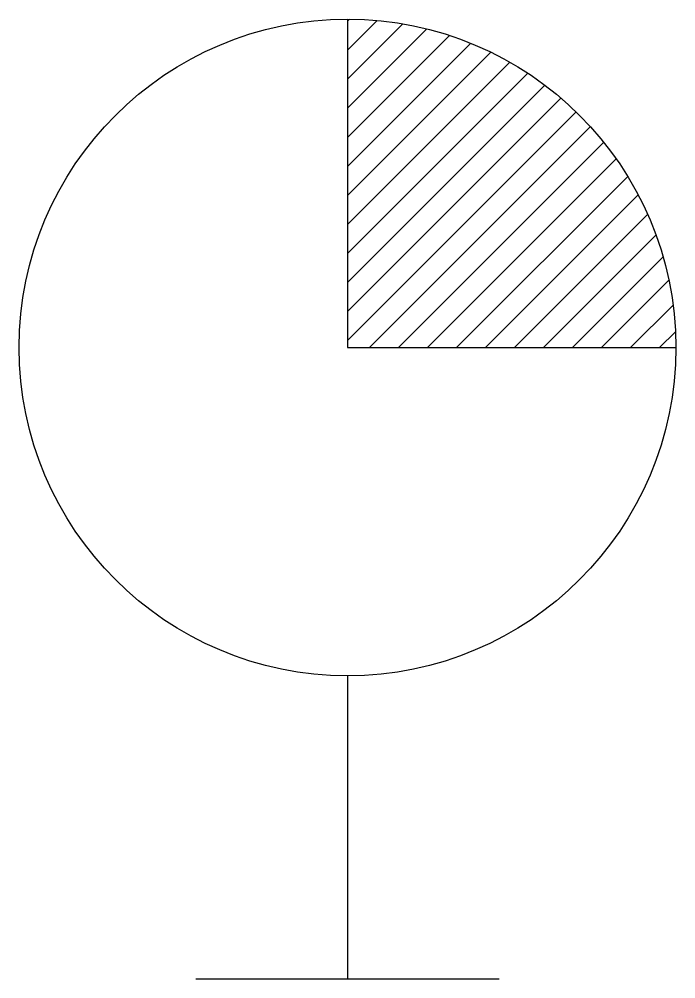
# Model space of a CAD drawing. Extents: x -0.062 to 0.062, y 0 to 0.183.
import ezdxf

# ---------------------------------------------------------------- set-up
doc = ezdxf.new("R2010")
doc.units = 0
doc.header["$MEASUREMENT"] = 0
doc.layers.get('0').update_dxf_attribs({"linetype": 'CONTINUOUS'})

# ---------------------------------------------------------------- blocks, each defined once
blk = doc.blocks.new('*X0')
at = {"color": 0}
for p, q in [((0, 1.4584), (0.0031, 1.4615)), ((0, 1.4142), (0.0453, 1.4595)), ((0, 1.37), (0.0844, 1.4544)), ((0, 1.3258), (0.1209, 1.4467)), ((0, 1.2816), (0.1552, 1.4368)), ((0, 1.2374), (0.1876, 1.425)), ((0, 1.1932), (0.2182, 1.4114)), ((0, 1.149), (0.2471, 1.3962)), ((0, 1.1049), (0.2746, 1.3794)), ((0, 1.0607), (0.3005, 1.3612)), ((0, 1.0165), (0.325, 1.3415)), ((0, 0.9723), (0.3481, 1.3204)), ((0.0335, 0.9615), (0.3699, 1.298)), ((0.0777, 0.9615), (0.3902, 1.2741)), ((0.1218, 0.9615), (0.4092, 1.2489)), ((0.166, 0.9615), (0.4267, 1.2222)), ((0.2102, 0.9615), (0.4427, 1.194)), ((0.2544, 0.9615), (0.4571, 1.1642)), ((0.2986, 0.9615), (0.4698, 1.1327)), ((0.3428, 0.9615), (0.4806, 1.0994)), ((0.387, 0.9615), (0.4894, 1.0639)), ((0.4312, 0.9615), (0.4958, 1.0261)), ((0.4754, 0.9615), (0.4994, 0.9856))]:
    blk.add_line(p, q, dxfattribs=at)

msp = doc.modelspace()

# ---------------------------------------------------------------- linework, layer by layer
for p, q in [((0, 0.18269), (0, 0.12019)), ((0, 0.12019), (0.0625, 0.12019)), ((0, 0.12019), (0.0625, 0.12019)), ((0, 0.05769), (0, 0)), ((-0.02885, 0), (0.02885, 0))]:
    msp.add_line(p, q)
msp.add_circle((0, 0.12019), 0.0625)

# ---------------------------------------------------------------- block references
at = {"xscale": 0.125, "yscale": 0.125, "zscale": 0.125}
msp.add_blockref('*X0', (0, 0), dxfattribs=at)

doc.saveas('drawing.dxf')
